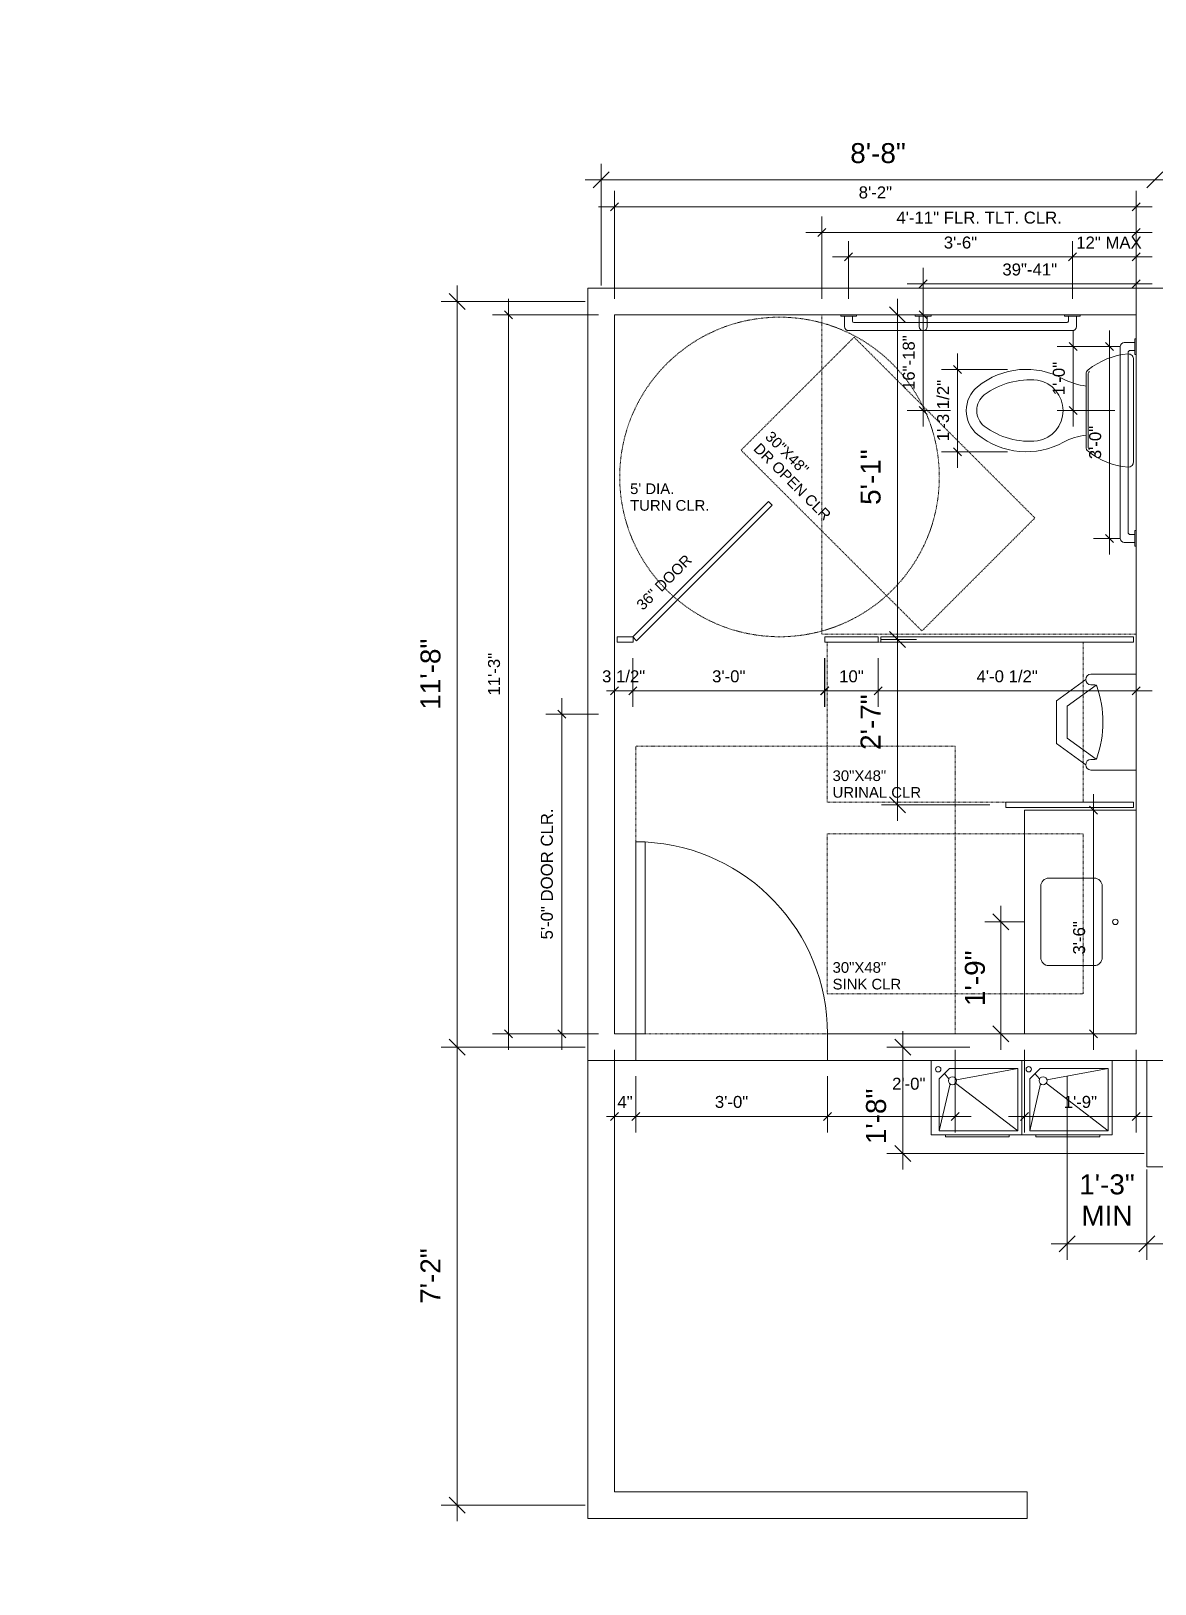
# Model space of a CAD drawing. Header units: inches. Extents: x -2804 to 58974, y -36095 to 66.
# Drawn here: x 23905.1 to 24116.1, y -24337.8 to -24046.2 of the extents above; entities that cross this region are included whole.
import ezdxf

# ---------------------------------------------------------------- set-up
doc = ezdxf.new("R2010")
doc.units = ezdxf.units.IN
doc.header["$MEASUREMENT"] = 0
doc.header["$XCLIPFRAME"] = 2
doc.linetypes.add('IMPORT-HIDDEN2 _3_', pattern=[0.09375, 0.0625, -0.03125])
for name, color, linetype, lineweight in [('15xx-Jefferson-REHAB-pr5_dwg', 45, 'Continuous', 9), ('A-CABINET-UNDER', 7, 'IMPORT-HIDDEN2 _3_', 9), ('A-DIM', 7, 'Continuous', 9), ('A-DIM-TLT', 7, 'Continuous', 9), ('A-DOOR', 31, 'Continuous', 13), ('A-FLR-CLEAR', 7, 'IMPORT-HIDDEN2 _3_', 9), ('A-WALL', 113, 'Continuous', 13), ('G-ANNO-REFR', 1, 'Continuous', 9), ('P-FIXTURE', 7, 'Continuous', 9), ('P-Flor-Fixt', 7, 'Continuous', 9)]:
    doc.layers.add(name, color=color, linetype=linetype, lineweight=lineweight)
doc.styles.add('Arial_1', font='arial.ttf', dxfattribs={"height": 2.25})
doc.styles.add('Arial_6', font='arial.ttf', dxfattribs={"height": 3.75})
doc.styles.add('Arial_9', font='arial.ttf', dxfattribs={"height": 2})
picture_1 = doc.add_image_def('image1.jpg', size_in_pixel=(1920, 1080))

# ---------------------------------------------------------------- blocks, each defined once
blk = doc.blocks.new('15xx-Jefferson-REHAB-pr5_dwg__ARCHTICK-1286411-Site Locator Map')
at = {"layer": 'A-DIM'}
blk.add_line((-0.5, -0.5), (0.5, 0.5), dxfattribs=at)
blk = doc.blocks.new('15xx-Jefferson-REHAB-pr5_dwg_KOHTLT-1286400-Site Locator Map')
at = {"layer": 'P-Flor-Fixt', "flags": 128}
for points in [[(6.49, 9.5), (0, 9.5), (-6.49, 9.5)], [(6.49, 9.12), (0, 9.12), (-6.49, 9.12)], [(-9.12, 1), (0, 1), (9.12, 1)]]:
    blk.add_lwpolyline(points, dxfattribs=at)
at = {"layer": 'P-Flor-Fixt'}
for centre, radius, start, end in [((-0.01, 25.38), 5.5, 89.9234, 140.4789), ((0.01, 25.38), 5.5, 39.5211, 90.0766), ((6.37, 20.18), 13.73, 140.6898, 209.0889), ((-0.01, 25.38), 3.63, 89.8837, 140.428), ((0.01, 25.38), 3.63, 39.572, 90.1163), ((-6.37, 20.18), 13.73, 330.9111, 39.3102), ((8.46, 19.46), 13.95, 143.874, 185.3101), ((-8.46, 19.46), 13.95, 354.6899, 36.126), ((0, 19.09), 5.5, 189.5705, 350.4295), ((-15.92, 8.09), 11.63, 6.9769, 27.7312), ((15.92, 8.09), 11.63, 152.2688, 173.0231), ((3.17, 0.8), 13.35, 141.4587, 174.8594), ((-6.49, 8.5), 1, 90, 141.4587), ((-6.49, 8.5), 0.625, 90, 141.4587), ((6.49, 8.5), 1, 38.5413, 90), ((6.49, 8.5), 0.625, 38.5413, 90), ((-3.17, 0.8), 13.35, 5.1406, 38.5413), ((-9.12, 2), 1, 180, 270), ((9.12, 2), 1, 270, 0)]:
    blk.add_arc(centre, radius, start, end, dxfattribs=at)
blk = doc.blocks.new('15xx-Jefferson-REHAB-pr5_dwg_KTLTR-1286428-Site Locator Map')
blk.add_blockref('15xx-Jefferson-REHAB-pr5_dwg_KOHTLT-1286400-Site Locator Map', (-18, 0))
blk = doc.blocks.new('15xx-Jefferson-REHAB-pr5_dwg_DOORBLK-1286429-Site Locator Map')
at = {"layer": 'A-DOOR', "color": 7, "lineweight": 9, "flags": 128}
blk.add_lwpolyline([(-1.75, 0), (-1.75, 36), (0, 36), (0, 0)], close=True, dxfattribs=at)
at = {"layer": 'A-DOOR', "color": 7, "lineweight": 9}
blk.add_arc((-1.79, 0), 36.04, 360, 87.146, dxfattribs=at)
blk = doc.blocks.new('15xx-Jefferson-REHAB-pr5_dwg__ARCHTICK-1286430-Site Locator Map')
at = {"layer": 'A-DIM-TLT'}
blk.add_line((-0.5, -0.5), (0.5, 0.5), dxfattribs=at)
blk = doc.blocks.new('15xx-Jefferson-REHAB-pr5_dwg_36-GB-1286431-Site Locator Map')
at = {"layer": 'P-Flor-Fixt'}
for p, q in [((-3, -36), (-3, 0)), ((-0.25, 0.75), (-2.25, 0.75)), ((-1.5, -35), (-1.5, -1)), ((-0.25, -0.75), (-1.25, -0.75)), ((-0.25, -36.75), (-2.25, -36.75)), ((-0.25, -35.25), (-1.25, -35.25))]:
    blk.add_line(p, q, dxfattribs=at)
at = {"layer": 'P-Flor-Fixt', "flags": 128}
for points in [[(0, 1.48), (-0.25, 1.48), (-0.25, -1.48), (0, -1.48)], [(0, -34.52), (-0.25, -34.52), (-0.25, -37.48), (0, -37.48)]]:
    blk.add_lwpolyline(points, close=True, dxfattribs=at)
at = {"layer": 'P-Flor-Fixt'}
for centre, radius, start, end in [((-2.25, 0), 0.75, 90, 180), ((-1.25, -1), 0.25, 90, 180), ((-2.25, -36), 0.75, 180, 270), ((-1.25, -35), 0.25, 180, 270)]:
    blk.add_arc(centre, radius, start, end, dxfattribs=at)
blk = doc.blocks.new('15xx-Jefferson-REHAB-pr5_dwg_42-GB-1286432-Site Locator Map')
at = {"layer": 'P-Flor-Fixt'}
for p, q in [((-42.75, -0.25), (-42.75, -2.25)), ((-41.25, -0.25), (-41.25, -1.25)), ((-1, -1.5), (-41, -1.5)), ((-0.75, -0.25), (-0.75, -1.25)), ((0.75, -0.25), (0.75, -2.25)), ((0, -3), (-42, -3))]:
    blk.add_line(p, q, dxfattribs=at)
at = {"layer": 'P-Flor-Fixt', "flags": 128}
for points in [[(-40.52, 0), (-43.48, 0), (-43.48, -0.25), (-40.52, -0.25)], [(1.48, 0), (-1.48, 0), (-1.48, -0.25), (1.48, -0.25)]]:
    blk.add_lwpolyline(points, close=True, dxfattribs=at)
at = {"layer": 'P-Flor-Fixt'}
for centre, radius, start, end in [((-42, -2.25), 0.75, 180, 270), ((-41, -1.25), 0.25, 180, 270), ((-1, -1.25), 0.25, 270, 0), ((0, -2.25), 0.75, 270, 0)]:
    blk.add_arc(centre, radius, start, end, dxfattribs=at)
blk = doc.blocks.new('15xx-Jefferson-REHAB-pr5_dwg_VERT-GB-1286433-Site Locator Map')
at = {"layer": 'P-Flor-Fixt'}
for p, q in [((-0.75, -0.25), (-0.75, -2.25)), ((0.75, -0.25), (0.75, -2.25))]:
    blk.add_line(p, q, dxfattribs=at)
at = {"layer": 'P-Flor-Fixt', "flags": 128}
blk.add_lwpolyline([(1.48, 0), (-1.48, 0), (-1.48, -0.25), (1.48, -0.25)], close=True, dxfattribs=at)
at = {"layer": 'P-Flor-Fixt'}
blk.add_arc((0, -2.25), 0.75, 180, 360, dxfattribs=at)
blk = doc.blocks.new('15xx-Jefferson-REHAB-pr5_dwg_SINK-TOP-1286436-Site Locator Map')
at = {"layer": 'P-Flor-Fixt'}
for p, q in [((2.06, -7.18), (2.06, 6.18)), ((3.6, 7.72), (12.08, 7.72)), ((13.62, 6.18), (13.62, -7.18)), ((12.08, -8.72), (3.6, -8.72))]:
    blk.add_line(p, q, dxfattribs=at)
blk.add_circle((16.06, -0.5), 0.514, dxfattribs=at)
for centre, start, end in [((3.6, 6.18), 90, 180), ((12.08, 6.18), 360, 90), ((3.6, -7.18), 180, 270), ((12.08, -7.18), 270, 0)]:
    blk.add_arc(centre, 1.54, start, end, dxfattribs=at)
blk = doc.blocks.new('15xx-Jefferson-REHAB-pr5_dwg_EWC-1286443-Site Locator Map')
at = {"layer": 'P-FIXTURE'}
for p, q in [((-7.75, -1.5), (3.77, -3.67)), ((6.03, -2.47), (5.18, -3.5)), ((-7.75, -13.25), (3.91, -4.29)), ((7, -13.25), (4.96, -4.42))]:
    blk.add_line(p, q, dxfattribs=at)
at = {"layer": 'P-FIXTURE', "flags": 128}
for points in [[(-8.5, -14), (-8.5, 0), (8.5, 0), (8.5, -14)], [(7, -3.44), (7, -13.25), (-7.75, -13.25), (-7.75, -1.5), (5.07, -1.5)]]:
    blk.add_lwpolyline(points, close=True, dxfattribs=at)
blk.add_lwpolyline([(5.84, -14), (5.84, -14.38), (-6.17, -14.38), (-6.17, -14)], dxfattribs=at)
at = {"layer": 'P-FIXTURE'}
for centre, radius in [((7.18, -1.67), 0.5), ((4.5, -3.83), 0.75)]:
    blk.add_circle(centre, radius, dxfattribs=at)
blk = doc.blocks.new('15xx-Jefferson-REHAB-pr5_dwg-1211969-Site Locator Map')
at = {"layer": 'A-CABINET-UNDER', "flags": 128}
for points in [[(13596.44, 8855.44), (13630.38, 8821.5), (13609.17, 8800.29), (13575.22, 8834.23)], [(13591.41, 8768.17), (13591.41, 8798.17), (13639.41, 8798.17), (13639.41, 8768.17)]]:
    blk.add_lwpolyline(points, close=True, dxfattribs=at)
at = {"layer": 'A-CABINET-UNDER'}
blk.add_circle((13582.44, 8829.2), 30, dxfattribs=at)
at = {"layer": 'A-DIM'}
for p, q in [((13548.94, 8865.17), (13548.94, 8887.99)), ((13545.94, 8884.99), (13655.91, 8884.99)), ((13759.89, 8884.99), (13649.91, 8884.99)), ((13521.94, 8865.17), (13521.94, 8719.17)), ((13545.94, 8862.17), (13518.94, 8862.17)), ((13604.56, 8862.67), (13604.56, 8795.67)), ((13593.41, 8859.67), (13607.56, 8859.67)), ((13604.56, 8801.67), (13604.56, 8764.67)), ((13621.91, 8767.67), (13601.56, 8767.67)), ((13623.98, 8748.67), (13623.98, 8721.67)), ((13628.47, 8745.67), (13620.98, 8745.67)), ((13521.94, 8725.17), (13521.94, 8633.17)), ((13605.57, 8699.17), (13605.57, 8725.17)), ((13627.91, 8724.67), (13620.98, 8724.67)), ((13618.16, 8722.17), (13602.57, 8722.17)), ((13636.41, 8716.67), (13636.41, 8682.22)), ((13650.91, 8702.17), (13602.57, 8702.17)), ((13651.41, 8699.17), (13651.41, 8682.22)), ((13545.94, 8636.17), (13518.94, 8636.17))]:
    blk.add_line(p, q, dxfattribs=at)
at = {"layer": 'A-DIM', "flags": 128}
for points in [[(13601.56, 8798.67), (13608.13, 8798.67)], [(13518.94, 8722.17), (13545.94, 8722.17)]]:
    blk.add_lwpolyline(points, close=True, dxfattribs=at)
blk.add_lwpolyline([(13633.41, 8685.22), (13636.41, 8685.22), (13651.41, 8685.22), (13654.41, 8685.22)], dxfattribs=at)
at = {"layer": 'A-DIM-TLT'}
for p, q in [((13551.44, 8862.67), (13551.44, 8882.91)), ((13548.44, 8879.91), (13652.41, 8879.91)), ((13590.41, 8862.67), (13590.41, 8878.11)), ((13652.41, 8875.11), (13587.41, 8875.11)), ((13595.41, 8862.67), (13595.41, 8873.5)), ((13640.41, 8870.5), (13592.41, 8870.5)), ((13652.41, 8870.5), (13634.41, 8870.5)), ((13609.41, 8862.67), (13609.41, 8868.45)), ((13652.41, 8865.45), (13606.41, 8865.45)), ((13531.56, 8721.67), (13531.56, 8862.67)), ((13609.41, 8838.66), (13609.41, 8862.67)), ((13548.44, 8859.67), (13528.56, 8859.67)), ((13615.54, 8859.67), (13606.41, 8859.67)), ((13637.58, 8838.67), (13637.58, 8856.67)), ((13644.4, 8856.67), (13644.4, 8814.67)), ((13615.85, 8830.93), (13615.85, 8852.4)), ((13646.16, 8853.67), (13634.58, 8853.67)), ((13646.41, 8853.67), (13641.4, 8853.67)), ((13625.25, 8849.4), (13612.85, 8849.4)), ((13614.51, 8841.66), (13606.41, 8841.66)), ((13645.41, 8841.67), (13634.58, 8841.67)), ((13625.25, 8833.93), (13612.85, 8833.93)), ((13646.41, 8817.67), (13641.4, 8817.67)), ((13551.44, 8795.17), (13551.44, 8786.06)), ((13590.94, 8795.17), (13590.94, 8786.06)), ((13649.41, 8795.17), (13649.41, 8786.06)), ((13541.55, 8787.67), (13541.55, 8721.67)), ((13587.94, 8789.06), (13603.94, 8789.06)), ((13652.41, 8789.06), (13597.94, 8789.06)), ((13548.44, 8784.67), (13538.55, 8784.67)), ((13641.38, 8769.67), (13641.38, 8721.67)), ((13646.41, 8766.67), (13638.38, 8766.67)), ((13646.41, 8724.67), (13638.38, 8724.67)), ((13551.44, 8721.67), (13551.44, 8706.15)), ((13615.44, 8721.67), (13615.44, 8706.15)), ((13628.41, 8721.67), (13628.41, 8706.15)), ((13649.41, 8721.67), (13649.41, 8706.15)), ((13552.44, 8709.15), (13594.44, 8709.15)), ((13618.44, 8709.15), (13588.44, 8709.15)), ((13625.41, 8709.15), (13652.41, 8709.15))]:
    blk.add_line(p, q, dxfattribs=at)
at = {"layer": 'A-DIM-TLT', "flags": 128}
for points in [[(13649.41, 8878.11), (13649.41, 8862.67), (13649.41, 8882.91)], [(13649.41, 8868.45), (13649.41, 8862.67), (13649.41, 8873.5)], [(13649.41, 8725.67), (13649.41, 8864.67), (13759.39, 8864.67), (13759.39, 8699.67), (13651.41, 8699.67)], [(13554.91, 8795.17), (13554.91, 8786.06), (13554.91, 8795.17), (13554.91, 8786.06)], [(13556.41, 8789.06), (13554.91, 8789.06), (13551.44, 8789.06), (13549.94, 8789.06)], [(13538.55, 8724.67), (13548.44, 8724.67), (13528.56, 8724.67)], [(13556.94, 8709.15), (13555.44, 8709.15), (13551.44, 8709.15), (13549.94, 8709.15)]]:
    blk.add_lwpolyline(points, dxfattribs=at)
for points in [[(13637.41, 8873.5), (13637.41, 8862.67)], [(13546.44, 8719.67), (13656.41, 8719.67), (13656.41, 8864.67), (13546.44, 8864.67)], [(13590.91, 8786.06), (13590.91, 8795.17)], [(13600.94, 8786.06), (13600.94, 8795.17)], [(13551.91, 8789.06), (13593.91, 8789.06)], [(13555.44, 8706.15), (13555.44, 8716.67)], [(13591.44, 8706.15), (13591.44, 8716.67)]]:
    blk.add_lwpolyline(points, close=True, dxfattribs=at)
at = {"layer": 'A-FLR-CLEAR', "flags": 128}
for points in [[(13590.41, 8859.67), (13590.41, 8799.67), (13649.41, 8799.67), (13649.41, 8859.67)], [(13615.44, 8724.67), (13615.44, 8778.67), (13555.44, 8778.67), (13555.44, 8724.67)], [(13591.41, 8762.17), (13591.41, 8732.17), (13639.41, 8732.17), (13639.41, 8762.17)]]:
    blk.add_lwpolyline(points, close=True, dxfattribs=at)
at = {"layer": 'A-WALL', "color": 7, "lineweight": 9, "flags": 128}
for points in [[(13546.44, 8719.67), (13546.44, 8633.67), (13628.91, 8633.67), (13628.91, 8638.67), (13551.44, 8638.67), (13551.44, 8719.67), (13555.44, 8719.67), (13555.44, 8724.67), (13551.44, 8724.67), (13551.44, 8859.67), (13649.41, 8859.67), (13649.41, 8724.67), (13591.44, 8724.67), (13591.44, 8719.67), (13651.41, 8719.67)], [(13651.41, 8719.67), (13651.41, 8699.67), (13714.39, 8699.67)]]:
    blk.add_lwpolyline(points, dxfattribs=at)
at = {"layer": 'P-Flor-Fixt'}
for p, q in [((13640.91, 8790.17), (13641.64, 8790.17)), ((13641.64, 8776.17), (13640.91, 8776.17))]:
    blk.add_line(p, q, dxfattribs=at)
at = {"layer": 'P-Flor-Fixt', "flags": 128}
for points in [[(13554.91, 8799.17), (13580.37, 8824.62), (13581.08, 8823.92), (13555.62, 8798.46)], [(13551.94, 8799.17), (13551.94, 8798.17), (13554.94, 8798.17), (13554.94, 8799.17)], [(13600.94, 8798.17), (13600.94, 8799.17), (13590.94, 8799.17), (13590.94, 8798.17)], [(13601.44, 8798.17), (13648.91, 8798.17), (13648.91, 8799.17), (13601.44, 8799.17)], [(13624.91, 8767.17), (13648.91, 8767.17), (13648.91, 8768.17), (13624.91, 8768.17)]]:
    blk.add_lwpolyline(points, close=True, dxfattribs=at)
for points in [[(13639.91, 8791.17), (13634.41, 8787.17), (13634.41, 8779.17), (13639.91, 8775.17)], [(13640.91, 8774.17), (13649.41, 8774.17), (13649.41, 8792.17), (13640.91, 8792.17)], [(13641.85, 8790.1), (13636.41, 8786.15), (13636.41, 8780.19), (13641.85, 8776.23)], [(13649.41, 8766.67), (13628.41, 8766.67), (13628.41, 8724.67)]]:
    blk.add_lwpolyline(points, dxfattribs=at)
at = {"layer": 'P-Flor-Fixt'}
for centre, radius, start, end in [((13640.91, 8791.17), 1, 90, 270), ((13641.64, 8789.77), 0.396, 19.4533, 90), ((13622.94, 8783.17), 20.22, 340.5467, 19.4533), ((13640.91, 8775.17), 1, 90, 270), ((13641.64, 8776.56), 0.396, 270, 340.5467)]:
    blk.add_arc(centre, radius, start, end, dxfattribs=at)
for name, p, xscale, yscale, zscale, rotation in [('15xx-Jefferson-REHAB-pr5_dwg__ARCHTICK-1286411-Site Locator Map', (13548.94, 8884.99), 3, 3, 3, 180), ('15xx-Jefferson-REHAB-pr5_dwg__ARCHTICK-1286411-Site Locator Map', (13652.91, 8884.99), 3, 3, 3, 180), ('15xx-Jefferson-REHAB-pr5_dwg__ARCHTICK-1286430-Site Locator Map', (13551.44, 8879.91), 1.5, 1.5, 1.5, 180), ('15xx-Jefferson-REHAB-pr5_dwg__ARCHTICK-1286430-Site Locator Map', (13590.41, 8875.11), 1.5, 1.5, 1.5, 180), ('15xx-Jefferson-REHAB-pr5_dwg__ARCHTICK-1286430-Site Locator Map', (13595.41, 8870.5), 1.5, 1.5, 1.5, 180), ('15xx-Jefferson-REHAB-pr5_dwg__ARCHTICK-1286430-Site Locator Map', (13637.41, 8870.5), 1.5, 1.5, 1.5, 180), ('15xx-Jefferson-REHAB-pr5_dwg__ARCHTICK-1286430-Site Locator Map', (13609.41, 8865.45), 1.5, 1.5, 1.5, 180), ('15xx-Jefferson-REHAB-pr5_dwg__ARCHTICK-1286411-Site Locator Map', (13521.94, 8862.17), 3, 3, 3, 89.99999999999999), ('15xx-Jefferson-REHAB-pr5_dwg__ARCHTICK-1286430-Site Locator Map', (13531.56, 8859.67), 1.5, 1.5, 1.5, 89.99999999999999), ('15xx-Jefferson-REHAB-pr5_dwg__ARCHTICK-1286411-Site Locator Map', (13604.56, 8859.67), 3, 3, 3, 89.99999999999999), ('15xx-Jefferson-REHAB-pr5_dwg__ARCHTICK-1286430-Site Locator Map', (13609.41, 8859.67), 1.5, 1.5, 1.5, 89.99999999999999), ('15xx-Jefferson-REHAB-pr5_dwg_KTLTR-1286428-Site Locator Map', (13649.97, 8860.59), 1.051350427351281, 1.051350427351281, 1.051350427351281, 89.99999999999999), ('15xx-Jefferson-REHAB-pr5_dwg__ARCHTICK-1286430-Site Locator Map', (13637.58, 8853.67), 1.5, 1.5, 1.5, 89.99999999999999), ('15xx-Jefferson-REHAB-pr5_dwg__ARCHTICK-1286430-Site Locator Map', (13644.4, 8853.67), 1.5, 1.5, 1.5, 89.99999999999999), ('15xx-Jefferson-REHAB-pr5_dwg__ARCHTICK-1286430-Site Locator Map', (13615.85, 8849.4), 1.5, 1.5, 1.5, 89.99999999999999), ('15xx-Jefferson-REHAB-pr5_dwg__ARCHTICK-1286430-Site Locator Map', (13609.41, 8841.66), 1.5, 1.5, 1.5, 270), ('15xx-Jefferson-REHAB-pr5_dwg__ARCHTICK-1286430-Site Locator Map', (13637.58, 8841.67), 1.5, 1.5, 1.5, 270), ('15xx-Jefferson-REHAB-pr5_dwg__ARCHTICK-1286430-Site Locator Map', (13615.85, 8833.93), 1.5, 1.5, 1.5, 270), ('15xx-Jefferson-REHAB-pr5_dwg__ARCHTICK-1286430-Site Locator Map', (13644.4, 8817.67), 1.5, 1.5, 1.5, 270), ('15xx-Jefferson-REHAB-pr5_dwg__ARCHTICK-1286411-Site Locator Map', (13604.56, 8798.67), 3, 3, 3, 270), ('15xx-Jefferson-REHAB-pr5_dwg__ARCHTICK-1286411-Site Locator Map', (13604.56, 8798.67), 3, 3, 3, 89.99999999999999), ('15xx-Jefferson-REHAB-pr5_dwg__ARCHTICK-1286430-Site Locator Map', (13554.91, 8789.06), 1.5, 1.5, 1.5, 180), ('15xx-Jefferson-REHAB-pr5_dwg__ARCHTICK-1286430-Site Locator Map', (13554.91, 8789.06), 1.5, 1.5, 1.5, 180), ('15xx-Jefferson-REHAB-pr5_dwg__ARCHTICK-1286430-Site Locator Map', (13554.91, 8789.06), 1.5, 1.5, 1.5, 180), ('15xx-Jefferson-REHAB-pr5_dwg__ARCHTICK-1286430-Site Locator Map', (13590.94, 8789.06), 1.5, 1.5, 1.5, 180), ('15xx-Jefferson-REHAB-pr5_dwg__ARCHTICK-1286430-Site Locator Map', (13600.94, 8789.06), 1.5, 1.5, 1.5, 180), ('15xx-Jefferson-REHAB-pr5_dwg__ARCHTICK-1286430-Site Locator Map', (13541.55, 8784.67), 1.5, 1.5, 1.5, 89.99999999999999), ('15xx-Jefferson-REHAB-pr5_dwg__ARCHTICK-1286411-Site Locator Map', (13604.56, 8767.67), 3, 3, 3, 270), ('15xx-Jefferson-REHAB-pr5_dwg__ARCHTICK-1286430-Site Locator Map', (13641.38, 8766.67), 1.5, 1.5, 1.5, 89.99999999999999), ('15xx-Jefferson-REHAB-pr5_dwg__ARCHTICK-1286411-Site Locator Map', (13623.98, 8745.67), 3, 3, 3, 89.99999999999999), ('15xx-Jefferson-REHAB-pr5_dwg__ARCHTICK-1286411-Site Locator Map', (13521.94, 8722.17), 3, 3, 3, 270), ('15xx-Jefferson-REHAB-pr5_dwg__ARCHTICK-1286411-Site Locator Map', (13521.94, 8722.17), 3, 3, 3, 89.99999999999999), ('15xx-Jefferson-REHAB-pr5_dwg__ARCHTICK-1286430-Site Locator Map', (13531.56, 8724.67), 1.5, 1.5, 1.5, 270), ('15xx-Jefferson-REHAB-pr5_dwg__ARCHTICK-1286430-Site Locator Map', (13541.55, 8724.67), 1.5, 1.5, 1.5, 270), ('15xx-Jefferson-REHAB-pr5_dwg__ARCHTICK-1286411-Site Locator Map', (13605.57, 8722.17), 3, 3, 3, 89.99999999999999), ('15xx-Jefferson-REHAB-pr5_dwg__ARCHTICK-1286411-Site Locator Map', (13623.98, 8724.67), 3, 3, 3, 270), ('15xx-Jefferson-REHAB-pr5_dwg__ARCHTICK-1286430-Site Locator Map', (13641.38, 8724.67), 1.5, 1.5, 1.5, 270), ('15xx-Jefferson-REHAB-pr5_dwg__ARCHTICK-1286430-Site Locator Map', (13555.44, 8709.15), 1.5, 1.5, 1.5, 180), ('15xx-Jefferson-REHAB-pr5_dwg__ARCHTICK-1286430-Site Locator Map', (13555.44, 8709.15), 1.5, 1.5, 1.5, 180), ('15xx-Jefferson-REHAB-pr5_dwg__ARCHTICK-1286430-Site Locator Map', (13591.44, 8709.15), 1.5, 1.5, 1.5, 180), ('15xx-Jefferson-REHAB-pr5_dwg__ARCHTICK-1286430-Site Locator Map', (13628.41, 8709.15), 1.5, 1.5, 1.5, 180), ('15xx-Jefferson-REHAB-pr5_dwg__ARCHTICK-1286411-Site Locator Map', (13605.57, 8702.17), 3, 3, 3, 270), ('15xx-Jefferson-REHAB-pr5_dwg__ARCHTICK-1286411-Site Locator Map', (13651.41, 8685.22), 3, 3, 3, 180), ('15xx-Jefferson-REHAB-pr5_dwg__ARCHTICK-1286411-Site Locator Map', (13521.94, 8636.17), 3, 3, 3, 270)]:
    blk.add_blockref(name, p, dxfattribs=dict(xscale=xscale, yscale=yscale, zscale=zscale, rotation=rotation))
for name, p, xscale, yscale, zscale in [('15xx-Jefferson-REHAB-pr5_dwg__ARCHTICK-1286411-Site Locator Map', (13652.91, 8884.99), 3, 3, 3), ('15xx-Jefferson-REHAB-pr5_dwg__ARCHTICK-1286430-Site Locator Map', (13649.41, 8879.91), 1.5, 1.5, 1.5), ('15xx-Jefferson-REHAB-pr5_dwg__ARCHTICK-1286430-Site Locator Map', (13649.41, 8875.11), 1.5, 1.5, 1.5), ('15xx-Jefferson-REHAB-pr5_dwg__ARCHTICK-1286430-Site Locator Map', (13637.41, 8870.5), 1.5, 1.5, 1.5), ('15xx-Jefferson-REHAB-pr5_dwg__ARCHTICK-1286430-Site Locator Map', (13649.41, 8870.5), 1.5, 1.5, 1.5), ('15xx-Jefferson-REHAB-pr5_dwg__ARCHTICK-1286430-Site Locator Map', (13649.41, 8865.45), 1.5, 1.5, 1.5), ('15xx-Jefferson-REHAB-pr5_dwg__ARCHTICK-1286430-Site Locator Map', (13551.44, 8789.06), 1.5, 1.5, 1.5), ('15xx-Jefferson-REHAB-pr5_dwg__ARCHTICK-1286430-Site Locator Map', (13590.91, 8789.06), 1.5, 1.5, 1.5), ('15xx-Jefferson-REHAB-pr5_dwg__ARCHTICK-1286430-Site Locator Map', (13590.91, 8789.06), 1.5, 1.5, 1.5), ('15xx-Jefferson-REHAB-pr5_dwg__ARCHTICK-1286430-Site Locator Map', (13600.94, 8789.06), 1.5, 1.5, 1.5), ('15xx-Jefferson-REHAB-pr5_dwg__ARCHTICK-1286430-Site Locator Map', (13649.41, 8789.06), 1.5, 1.5, 1.5), ('15xx-Jefferson-REHAB-pr5_dwg__ARCHTICK-1286430-Site Locator Map', (13551.44, 8709.15), 1.5, 1.5, 1.5), ('15xx-Jefferson-REHAB-pr5_dwg__ARCHTICK-1286430-Site Locator Map', (13591.44, 8709.15), 1.5, 1.5, 1.5), ('15xx-Jefferson-REHAB-pr5_dwg__ARCHTICK-1286430-Site Locator Map', (13615.44, 8709.15), 1.5, 1.5, 1.5), ('15xx-Jefferson-REHAB-pr5_dwg__ARCHTICK-1286430-Site Locator Map', (13649.41, 8709.15), 1.5, 1.5, 1.5), ('15xx-Jefferson-REHAB-pr5_dwg__ARCHTICK-1286411-Site Locator Map', (13636.41, 8685.22), 3, 3, 3)]:
    blk.add_blockref(name, p, dxfattribs=dict(xscale=xscale, yscale=yscale, zscale=zscale))
for name, p in [('15xx-Jefferson-REHAB-pr5_dwg_42-GB-1286432-Site Locator Map', (13637.41, 8859.67)), ('15xx-Jefferson-REHAB-pr5_dwg_VERT-GB-1286433-Site Locator Map', (13609.41, 8859.67)), ('15xx-Jefferson-REHAB-pr5_dwg_36-GB-1286431-Site Locator Map', (13649.41, 8853.67)), ('15xx-Jefferson-REHAB-pr5_dwg_DOORBLK-1286429-Site Locator Map', (13557.19, 8724.67)), ('15xx-Jefferson-REHAB-pr5_dwg_SINK-TOP-1286436-Site Locator Map', (13629.41, 8746.17))]:
    blk.add_blockref(name, p)
at = {"extrusion": (0, 0, -1), "zscale": -1}
for p in [(-13619.41, 8719.67), (-13636.41, 8719.67)]:
    blk.add_blockref('15xx-Jefferson-REHAB-pr5_dwg_EWC-1286443-Site Locator Map', p, dxfattribs=at)
at = {"layer": 'A-DIM', "char_height": 3.75, "width": 12.3988, "attachment_point": 2, "line_spacing_factor": 0.938532, "style": 'Arial_6'}
for s, insert in [('8\'-8"', (13600.93, 8891.88)), ('1\'-3"\\PMIN', (13643.91, 8698.26))]:
    blk.add_mtext(s, dxfattribs=dict(at, insert=insert))
at = {"layer": 'A-DIM', "char_height": 3.75, "rotation": 90, "line_spacing_factor": 0.938532, "style": 'Arial_6'}
for s, insert, width, attachment_point in [('5\'-1"', (13597.66, 8829.17), 12.3988, 2), ('11\'-8"', (13515.04, 8792.17), 15.876, 2), ('2\'-7"', (13597.66, 8783.17), 12.3988, 2), ('1\'-9"', (13617.24, 8729.87), 12.3988, 1), ('1\'-8"', (13598.68, 8709.15), 12.3988, 2), ('7\'-2"', (13515.04, 8679.17), 12.3988, 2)]:
    blk.add_mtext(s, dxfattribs=dict(at, insert=insert, width=width, attachment_point=attachment_point))
at = {"layer": 'A-DIM-TLT', "line_spacing_factor": 0.938532}
for s, insert, char_height, width, attachment_point, style in [('8\'-2"', (13600.43, 8883.75), 2.25, 7.4395, 2, 'Arial_1'), ('4\'-11" FLR. TLT. CLR.', (13619.91, 8879.02), 2.25, 36.9504, 2, 'Arial_1'), ('3\'-6"', (13616.41, 8874.34), 2.25, 7.4395, 2, 'Arial_1'), ('12" MAX', (13644.29, 8874.34), 2.25, 14.6319, 2, 'Arial_1'), ('39"-41"', (13629.41, 8869.28), 2.25, 12.2161, 2, 'Arial_1'), ("5' DIA.\\PTURN CLR.", (13554.39, 8827.99), 2, 17.6912, 1, 'Arial_9'), ('3 1/2"', (13553.18, 8792.9), 2.25, 9.6631, 2, 'Arial_1'), ('3\'-0"', (13572.91, 8792.9), 2.25, 7.4395, 2, 'Arial_1'), ('3\'-0"', (13572.91, 8792.9), 2.25, 7.4395, 2, 'Arial_1'), ('10"', (13595.94, 8792.9), 2.25, 5.4904, 2, 'Arial_1'), ('4\'-0 1/2"', (13625.18, 8792.9), 2.25, 13.6985, 2, 'Arial_1'), ('30"X48"\\PURINAL CLR', (13592.4, 8774.11), 2, 19.6189, 1, 'Arial_9'), ('30"X48"\\PSINK CLR', (13592.4, 8738.11), 2, 15.3242, 1, 'Arial_9'), ('2\'-0"', (13606.7, 8716.41), 2.25, 7.4395, 2, 'Arial_1'), ('4"', (13553.44, 8712.99), 2.25, 3.404, 2, 'Arial_1'), ('3\'-0"', (13573.44, 8712.99), 2.25, 7.4395, 2, 'Arial_1'), ('1\'-9"', (13638.91, 8712.99), 2.25, 7.4395, 2, 'Arial_1')]:
    blk.add_mtext(s, dxfattribs=dict(at, insert=insert, char_height=char_height, width=width, attachment_point=attachment_point, style=style))
for s, insert, char_height, width, attachment_point, rotation, style in [('16"-18"', (13605.57, 8850.66), 2.25, 12.2161, 2, 90, 'Arial_1'), ('1\'-0"', (13633.74, 8847.67), 2.25, 7.4395, 2, 90, 'Arial_1'), ('1\'-3 1/2"', (13612.01, 8841.67), 2.25, 13.6985, 2, 90, 'Arial_1'), ('30"X48"\\PDR OPEN CLR', (13581.01, 8838), 2, 22.6935, 1, 315, 'Arial_9'), ('3\'-0"', (13640.56, 8835.67), 2.25, 7.4395, 2, 90, 'Arial_1'), ('36" DOOR', (13555.38, 8805.45), 2, 15.7634, 1, 45, 'Arial_9'), ('11\'-3"', (13527.72, 8792.17), 2.25, 9.5258, 2, 90, 'Arial_1'), ('5\'-0" DOOR CLR.', (13537.64, 8754.67), 2.25, 29.2364, 2, 90, 'Arial_1'), ('3\'-6"', (13637.55, 8742.67), 2.25, 7.4395, 2, 90, 'Arial_1')]:
    blk.add_mtext(s, dxfattribs=dict(at, insert=insert, char_height=char_height, width=width, attachment_point=attachment_point, rotation=rotation, style=style))

msp = doc.modelspace()

# ---------------------------------------------------------------- block references
at = {"layer": '15xx-Jefferson-REHAB-pr5_dwg', "color": 7}
msp.add_blockref('15xx-Jefferson-REHAB-pr5_dwg-1211969-Site Locator Map', (10463.16, -32959.13), dxfattribs=at)

# ---------------------------------------------------------------- pictures from other files: only their frames are drawn
at = {"layer": 'G-ANNO-REFR'}
image = msp.add_image(picture_1, insert=(2622.27, -39288.79), size_in_units=(58514.29, 32914.29), dxfattribs=at)
image.set_boundary_path([(6.22075, 974.7155), (6.22075, 84.07945), (1848.5501, 84.07945), (1848.5501, 974.7155), (6.22075, 974.7155)])
image.dxf.flags = 15

doc.saveas('drawing.dxf')
